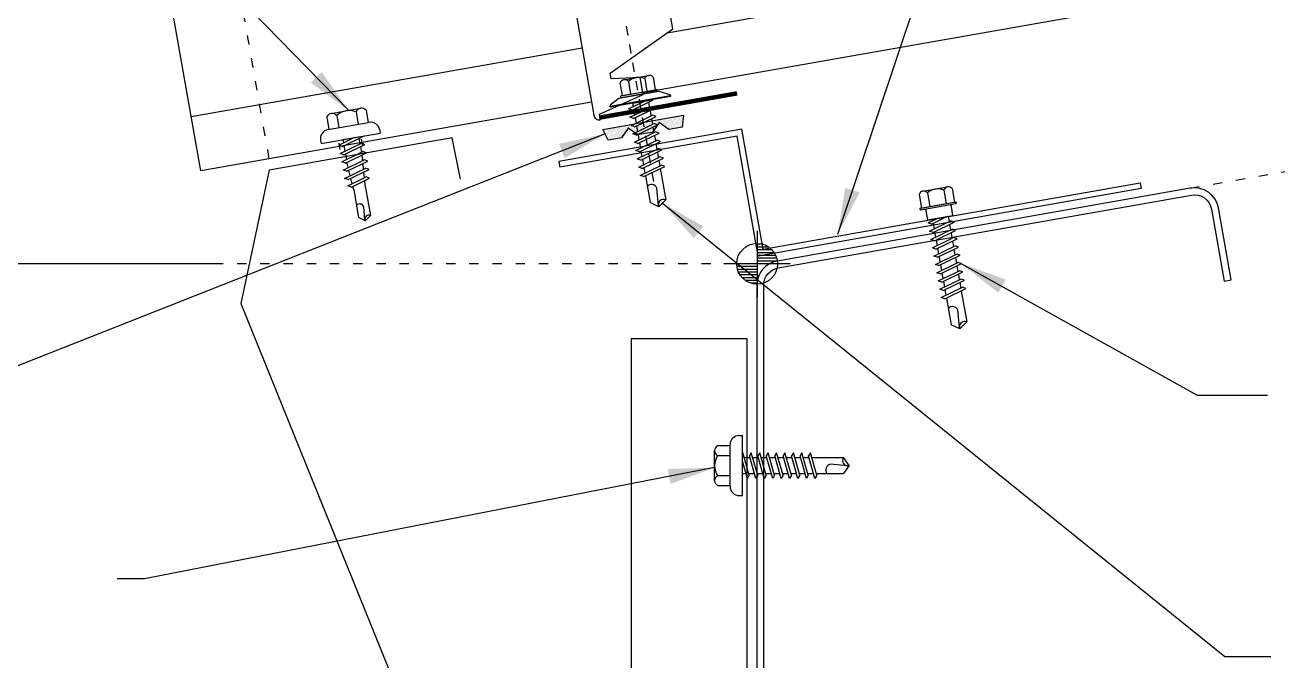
# Model space of a CAD drawing. Header units: inches. Extents: x 9.1 to 41.6, y 2.8 to 48.4.
# Drawn here: x 16.29 to 29.78, y 17.27 to 24.12 of the extents above; entities that cross this region are included whole.
import ezdxf

# ---------------------------------------------------------------- set-up
doc = ezdxf.new("R2010")
doc.units = ezdxf.units.IN
doc.header["$MEASUREMENT"] = 0
doc.linetypes.add('ACAD_ISO07W100', pattern=[3, 0, -3])
doc.linetypes.add('DASH3', pattern=[0.125, 0.0625, -0.0625])
for name, color, linetype in [('ANNOBJ', 7, 'Continuous'), ('CLO', 3, 'Continuous'), ('ELEV-MK', 3, 'Continuous'), ('FASTENER', 9, 'Continuous'), ('PANEL', 11, 'Continuous'), ('STLA', 12, 'Continuous'), ('TAPE', 8, 'Continuous'), ('TEXT', 2, 'Continuous'), ('TRIM', 6, 'Continuous')]:
    doc.layers.add(name, color=color, linetype=linetype)
doc.styles.add('TEXT1', font='ROMANS.shx', dxfattribs={"width": 0.75, "height": 0.375})
doc.dimstyles.new('DETAIL$7', dxfattribs={"dimscale": 4, "dimtxt": 0.09375, "dimasz": 0.125, "dimexe": 0.0625, "dimexo": 0.125, "dimgap": 0.0625, "dimtad": 1, "dimdec": 4, "dimzin": 3, "dimdsep": 46, "dimlunit": 4, "dimtxsty": 'TEXT1', "dimblk": 'ARCHTICK', "dimcen": 0.0625, "dimclrd": 7, "dimclre": 7, "dimclrt": 2, "dimadec": 0, "dimazin": 0, "dimtfac": 0.59375, "dimtdec": 4, "dimtmove": 0, "dimatfit": 3, "dimfxl": 0, "dimfrac": 2, "dimtolj": 1, "dimtzin": 3, "dimarcsym": 0})

# ---------------------------------------------------------------- blocks, each defined once
blk = doc.blocks.new('MB_UDICM')
at = {"layer": 'CLO'}
blk.add_lwpolyline([(0, 1), (0, 0.06, 0.414337), (0.06, 0), (0.06, 0.06), (0.562, 0.187), (0.562, 0.375), (0.25, 0.413), (0.25, 0.476), (1, 0.828), (1, 1.89), (0.06, 1.89), (0.06, 1.95, 0.414214), (0, 1.89)], format="xyb", close=True, dxfattribs=at)
at = {"layer": 'CLO', "const_width": 0.0478}
for points in [[(0.06, 1.926), (1, 1.926)], [(0.06, 0.024), (1.56, 0.024)]]:
    blk.add_lwpolyline(points, dxfattribs=at)
blk = doc.blocks.new('*X4')
at = {"color": 0}
for p, q in [((-0.422, 0.141), (-0.422, 0.141)), ((-0.398, 0.141), (-0.398, 0.141)), ((-0.375, 0.141), (-0.375, 0.141)), ((-0.352, 0.141), (-0.352, 0.141)), ((-0.328, 0.141), (-0.328, 0.141)), ((-0.305, 0.141), (-0.305, 0.141)), ((-0.281, 0.141), (-0.281, 0.141)), ((-0.258, 0.141), (-0.258, 0.141)), ((-0.234, 0.141), (-0.234, 0.141)), ((-0.211, 0.141), (-0.211, 0.141)), ((-0.188, 0.141), (-0.188, 0.141)), ((-0.164, 0.141), (-0.164, 0.141)), ((-0.141, 0.141), (-0.141, 0.141)), ((-0.117, 0.141), (-0.117, 0.141)), ((-0.094, 0.141), (-0.094, 0.141)), ((-0.07, 0.141), (-0.07, 0.141)), ((-0.047, 0.141), (-0.047, 0.141)), ((-0.023, 0.141), (-0.023, 0.141)), ((0, 0.141), (0, 0.141)), ((0.023, 0.141), (0.023, 0.141)), ((0.047, 0.141), (0.047, 0.141)), ((0.07, 0.141), (0.07, 0.141)), ((0.094, 0.141), (0.094, 0.141)), ((0.117, 0.141), (0.117, 0.141)), ((0.141, 0.141), (0.141, 0.141)), ((0.164, 0.141), (0.164, 0.141)), ((0.188, 0.141), (0.188, 0.141)), ((0.211, 0.141), (0.211, 0.141)), ((0.234, 0.141), (0.234, 0.141)), ((0.258, 0.141), (0.258, 0.141)), ((0.281, 0.141), (0.281, 0.141)), ((0.305, 0.141), (0.305, 0.141)), ((0.328, 0.141), (0.328, 0.141)), ((0.352, 0.141), (0.352, 0.141)), ((0.375, 0.141), (0.375, 0.141)), ((0.398, 0.141), (0.398, 0.141)), ((0.422, 0.141), (0.422, 0.141)), ((-0.434, 0.135), (-0.434, 0.135)), ((-0.434, 0.123), (-0.434, 0.123)), ((-0.422, 0.129), (-0.422, 0.129)), ((-0.422, 0.117), (-0.422, 0.117)), ((-0.422, 0.105), (-0.422, 0.105)), ((-0.422, 0.094), (-0.422, 0.094)), ((-0.422, 0.082), (-0.422, 0.082)), ((-0.41, 0.135), (-0.41, 0.135)), ((-0.41, 0.123), (-0.41, 0.123)), ((-0.41, 0.111), (-0.41, 0.111)), ((-0.41, 0.1), (-0.41, 0.1)), ((-0.41, 0.088), (-0.41, 0.088)), ((-0.41, 0.076), (-0.41, 0.076)), ((-0.41, 0.064), (-0.41, 0.064)), ((-0.41, 0.053), (-0.41, 0.053)), ((-0.41, 0.041), (-0.41, 0.041)), ((-0.398, 0.129), (-0.398, 0.129)), ((-0.398, 0.117), (-0.398, 0.117)), ((-0.398, 0.105), (-0.398, 0.105)), ((-0.398, 0.094), (-0.398, 0.094)), ((-0.398, 0.082), (-0.398, 0.082)), ((-0.398, 0.07), (-0.398, 0.07)), ((-0.398, 0.059), (-0.398, 0.059)), ((-0.398, 0.047), (-0.398, 0.047)), ((-0.398, 0.035), (-0.398, 0.035)), ((-0.398, 0.023), (-0.398, 0.023)), ((-0.387, 0.135), (-0.387, 0.135)), ((-0.387, 0.123), (-0.387, 0.123)), ((-0.387, 0.111), (-0.387, 0.111)), ((-0.387, 0.1), (-0.387, 0.1)), ((-0.387, 0.088), (-0.387, 0.088)), ((-0.387, 0.076), (-0.387, 0.076)), ((-0.387, 0.064), (-0.387, 0.064)), ((-0.387, 0.053), (-0.387, 0.053)), ((-0.387, 0.041), (-0.387, 0.041)), ((-0.387, 0.029), (-0.387, 0.029)), ((-0.375, 0.129), (-0.375, 0.129)), ((-0.375, 0.117), (-0.375, 0.117)), ((-0.375, 0.105), (-0.375, 0.105)), ((-0.375, 0.094), (-0.375, 0.094)), ((-0.375, 0.082), (-0.375, 0.082)), ((-0.375, 0.07), (-0.375, 0.07)), ((-0.375, 0.059), (-0.375, 0.059)), ((-0.375, 0.047), (-0.375, 0.047)), ((-0.375, 0.035), (-0.375, 0.035)), ((-0.375, 0.023), (-0.375, 0.023)), ((-0.363, 0.135), (-0.363, 0.135)), ((-0.363, 0.123), (-0.363, 0.123)), ((-0.363, 0.111), (-0.363, 0.111)), ((-0.363, 0.1), (-0.363, 0.1)), ((-0.363, 0.088), (-0.363, 0.088)), ((-0.363, 0.076), (-0.363, 0.076)), ((-0.363, 0.064), (-0.363, 0.064)), ((-0.363, 0.053), (-0.363, 0.053)), ((-0.363, 0.041), (-0.363, 0.041)), ((-0.363, 0.029), (-0.363, 0.029)), ((-0.352, 0.129), (-0.352, 0.129)), ((-0.352, 0.117), (-0.352, 0.117)), ((-0.352, 0.105), (-0.352, 0.105)), ((-0.352, 0.094), (-0.352, 0.094)), ((-0.352, 0.082), (-0.352, 0.082)), ((-0.352, 0.07), (-0.352, 0.07)), ((-0.352, 0.059), (-0.352, 0.059)), ((-0.352, 0.047), (-0.352, 0.047)), ((-0.352, 0.035), (-0.352, 0.035)), ((-0.352, 0.023), (-0.352, 0.023)), ((-0.34, 0.135), (-0.34, 0.135)), ((-0.34, 0.123), (-0.34, 0.123)), ((-0.34, 0.111), (-0.34, 0.111)), ((-0.34, 0.1), (-0.34, 0.1)), ((-0.34, 0.088), (-0.34, 0.088)), ((-0.34, 0.076), (-0.34, 0.076)), ((-0.34, 0.064), (-0.34, 0.064)), ((-0.34, 0.053), (-0.34, 0.053)), ((-0.34, 0.041), (-0.34, 0.041)), ((-0.34, 0.029), (-0.34, 0.029)), ((-0.328, 0.129), (-0.328, 0.129)), ((-0.328, 0.117), (-0.328, 0.117)), ((-0.328, 0.105), (-0.328, 0.105)), ((-0.328, 0.094), (-0.328, 0.094)), ((-0.328, 0.082), (-0.328, 0.082)), ((-0.328, 0.07), (-0.328, 0.07)), ((-0.328, 0.059), (-0.328, 0.059)), ((-0.328, 0.047), (-0.328, 0.047)), ((-0.328, 0.035), (-0.328, 0.035)), ((-0.328, 0.023), (-0.328, 0.023)), ((-0.316, 0.135), (-0.316, 0.135)), ((-0.316, 0.123), (-0.316, 0.123)), ((-0.316, 0.111), (-0.316, 0.111)), ((-0.316, 0.1), (-0.316, 0.1)), ((-0.316, 0.088), (-0.316, 0.088)), ((-0.316, 0.076), (-0.316, 0.076)), ((-0.316, 0.064), (-0.316, 0.064)), ((-0.316, 0.053), (-0.316, 0.053)), ((-0.316, 0.041), (-0.316, 0.041)), ((-0.316, 0.029), (-0.316, 0.029)), ((-0.305, 0.129), (-0.305, 0.129)), ((-0.305, 0.117), (-0.305, 0.117)), ((-0.305, 0.105), (-0.305, 0.105)), ((-0.305, 0.094), (-0.305, 0.094)), ((-0.305, 0.082), (-0.305, 0.082)), ((-0.305, 0.07), (-0.305, 0.07)), ((-0.305, 0.059), (-0.305, 0.059)), ((-0.305, 0.047), (-0.305, 0.047)), ((-0.305, 0.035), (-0.305, 0.035)), ((-0.305, 0.023), (-0.305, 0.023)), ((-0.293, 0.135), (-0.293, 0.135)), ((-0.293, 0.123), (-0.293, 0.123)), ((-0.293, 0.111), (-0.293, 0.111)), ((-0.293, 0.1), (-0.293, 0.1)), ((-0.293, 0.088), (-0.293, 0.088)), ((-0.293, 0.076), (-0.293, 0.076)), ((-0.293, 0.064), (-0.293, 0.064)), ((-0.293, 0.053), (-0.293, 0.053)), ((-0.293, 0.041), (-0.293, 0.041)), ((-0.293, 0.029), (-0.293, 0.029)), ((-0.281, 0.129), (-0.281, 0.129)), ((-0.281, 0.117), (-0.281, 0.117)), ((-0.281, 0.105), (-0.281, 0.105)), ((-0.281, 0.094), (-0.281, 0.094)), ((-0.281, 0.082), (-0.281, 0.082)), ((-0.281, 0.07), (-0.281, 0.07)), ((-0.281, 0.059), (-0.281, 0.059)), ((-0.281, 0.047), (-0.281, 0.047)), ((-0.281, 0.035), (-0.281, 0.035)), ((-0.281, 0.023), (-0.281, 0.023)), ((-0.27, 0.135), (-0.27, 0.135)), ((-0.27, 0.123), (-0.27, 0.123)), ((-0.27, 0.111), (-0.27, 0.111)), ((-0.27, 0.1), (-0.27, 0.1)), ((-0.27, 0.088), (-0.27, 0.088)), ((-0.27, 0.076), (-0.27, 0.076)), ((-0.27, 0.064), (-0.27, 0.064)), ((-0.27, 0.053), (-0.27, 0.053)), ((-0.27, 0.041), (-0.27, 0.041)), ((-0.27, 0.029), (-0.27, 0.029)), ((-0.258, 0.129), (-0.258, 0.129)), ((-0.258, 0.117), (-0.258, 0.117)), ((-0.258, 0.105), (-0.258, 0.105)), ((-0.258, 0.094), (-0.258, 0.094)), ((-0.258, 0.082), (-0.258, 0.082)), ((-0.258, 0.07), (-0.258, 0.07)), ((-0.258, 0.059), (-0.258, 0.059)), ((-0.258, 0.047), (-0.258, 0.047)), ((-0.258, 0.035), (-0.258, 0.035)), ((-0.258, 0.023), (-0.258, 0.023)), ((-0.246, 0.135), (-0.246, 0.135)), ((-0.246, 0.123), (-0.246, 0.123)), ((-0.246, 0.111), (-0.246, 0.111)), ((-0.246, 0.1), (-0.246, 0.1)), ((-0.246, 0.088), (-0.246, 0.088)), ((-0.246, 0.076), (-0.246, 0.076)), ((-0.246, 0.064), (-0.246, 0.064)), ((-0.246, 0.053), (-0.246, 0.053)), ((-0.246, 0.041), (-0.246, 0.041)), ((-0.234, 0.129), (-0.234, 0.129)), ((-0.234, 0.117), (-0.234, 0.117)), ((-0.234, 0.105), (-0.234, 0.105)), ((-0.234, 0.094), (-0.234, 0.094)), ((-0.234, 0.082), (-0.234, 0.082)), ((-0.234, 0.07), (-0.234, 0.07)), ((-0.234, 0.059), (-0.234, 0.059)), ((-0.234, 0.047), (-0.234, 0.047)), ((-0.223, 0.135), (-0.223, 0.135)), ((-0.223, 0.123), (-0.223, 0.123)), ((-0.223, 0.111), (-0.223, 0.111)), ((-0.223, 0.1), (-0.223, 0.1)), ((-0.223, 0.088), (-0.223, 0.088)), ((-0.223, 0.076), (-0.223, 0.076)), ((-0.223, 0.064), (-0.223, 0.064)), ((-0.211, 0.129), (-0.211, 0.129)), ((-0.211, 0.117), (-0.211, 0.117)), ((-0.211, 0.105), (-0.211, 0.105)), ((-0.211, 0.094), (-0.211, 0.094)), ((-0.211, 0.082), (-0.211, 0.082)), ((-0.211, 0.07), (-0.211, 0.07)), ((-0.199, 0.135), (-0.199, 0.135)), ((-0.199, 0.123), (-0.199, 0.123)), ((-0.199, 0.111), (-0.199, 0.111)), ((-0.199, 0.1), (-0.199, 0.1)), ((-0.199, 0.088), (-0.199, 0.088)), ((-0.188, 0.129), (-0.188, 0.129)), ((-0.188, 0.117), (-0.188, 0.117)), ((-0.188, 0.105), (-0.188, 0.105)), ((-0.188, 0.094), (-0.188, 0.094)), ((-0.176, 0.135), (-0.176, 0.135)), ((-0.176, 0.123), (-0.176, 0.123)), ((-0.176, 0.111), (-0.176, 0.111)), ((-0.164, 0.129), (-0.164, 0.129)), ((-0.164, 0.117), (-0.164, 0.117)), ((-0.164, 0.105), (-0.164, 0.105)), ((-0.152, 0.135), (-0.152, 0.135)), ((-0.152, 0.123), (-0.152, 0.123)), ((-0.152, 0.111), (-0.152, 0.111)), ((-0.152, 0.1), (-0.152, 0.1)), ((-0.141, 0.129), (-0.141, 0.129)), ((-0.141, 0.117), (-0.141, 0.117)), ((-0.141, 0.105), (-0.141, 0.105)), ((-0.141, 0.094), (-0.141, 0.094)), ((-0.141, 0.082), (-0.141, 0.082)), ((-0.129, 0.135), (-0.129, 0.135)), ((-0.129, 0.123), (-0.129, 0.123)), ((-0.129, 0.111), (-0.129, 0.111)), ((-0.129, 0.1), (-0.129, 0.1)), ((-0.129, 0.088), (-0.129, 0.088)), ((-0.129, 0.076), (-0.129, 0.076)), ((-0.117, 0.129), (-0.117, 0.129)), ((-0.117, 0.117), (-0.117, 0.117)), ((-0.117, 0.105), (-0.117, 0.105)), ((-0.117, 0.094), (-0.117, 0.094)), ((-0.117, 0.082), (-0.117, 0.082)), ((-0.117, 0.07), (-0.117, 0.07)), ((-0.117, 0.059), (-0.117, 0.059)), ((-0.105, 0.135), (-0.105, 0.135)), ((-0.105, 0.123), (-0.105, 0.123)), ((-0.105, 0.111), (-0.105, 0.111)), ((-0.105, 0.1), (-0.105, 0.1)), ((-0.105, 0.088), (-0.105, 0.088)), ((-0.105, 0.076), (-0.105, 0.076)), ((-0.105, 0.064), (-0.105, 0.064)), ((-0.105, 0.053), (-0.105, 0.053)), ((-0.094, 0.129), (-0.094, 0.129)), ((-0.094, 0.117), (-0.094, 0.117)), ((-0.094, 0.105), (-0.094, 0.105)), ((-0.094, 0.094), (-0.094, 0.094)), ((-0.094, 0.082), (-0.094, 0.082)), ((-0.094, 0.07), (-0.094, 0.07)), ((-0.094, 0.059), (-0.094, 0.059)), ((-0.094, 0.047), (-0.094, 0.047)), ((-0.094, 0.035), (-0.094, 0.035)), ((-0.082, 0.135), (-0.082, 0.135)), ((-0.082, 0.123), (-0.082, 0.123)), ((-0.082, 0.111), (-0.082, 0.111)), ((-0.082, 0.1), (-0.082, 0.1)), ((-0.082, 0.088), (-0.082, 0.088)), ((-0.082, 0.076), (-0.082, 0.076)), ((-0.082, 0.064), (-0.082, 0.064)), ((-0.082, 0.053), (-0.082, 0.053)), ((-0.082, 0.041), (-0.082, 0.041)), ((-0.082, 0.029), (-0.082, 0.029)), ((-0.07, 0.129), (-0.07, 0.129)), ((-0.07, 0.117), (-0.07, 0.117)), ((-0.07, 0.105), (-0.07, 0.105)), ((-0.07, 0.094), (-0.07, 0.094)), ((-0.07, 0.082), (-0.07, 0.082)), ((-0.07, 0.07), (-0.07, 0.07)), ((-0.07, 0.059), (-0.07, 0.059)), ((-0.07, 0.047), (-0.07, 0.047)), ((-0.07, 0.035), (-0.07, 0.035)), ((-0.07, 0.023), (-0.07, 0.023)), ((-0.059, 0.135), (-0.059, 0.135)), ((-0.059, 0.123), (-0.059, 0.123)), ((-0.059, 0.111), (-0.059, 0.111)), ((-0.059, 0.1), (-0.059, 0.1)), ((-0.059, 0.088), (-0.059, 0.088)), ((-0.059, 0.076), (-0.059, 0.076)), ((-0.059, 0.064), (-0.059, 0.064)), ((-0.059, 0.053), (-0.059, 0.053)), ((-0.059, 0.041), (-0.059, 0.041)), ((-0.059, 0.029), (-0.059, 0.029)), ((-0.047, 0.129), (-0.047, 0.129)), ((-0.047, 0.117), (-0.047, 0.117)), ((-0.047, 0.105), (-0.047, 0.105)), ((-0.047, 0.094), (-0.047, 0.094)), ((-0.047, 0.082), (-0.047, 0.082)), ((-0.047, 0.07), (-0.047, 0.07)), ((-0.047, 0.059), (-0.047, 0.059)), ((-0.047, 0.047), (-0.047, 0.047)), ((-0.047, 0.035), (-0.047, 0.035)), ((-0.047, 0.023), (-0.047, 0.023)), ((-0.035, 0.135), (-0.035, 0.135)), ((-0.035, 0.123), (-0.035, 0.123)), ((-0.035, 0.111), (-0.035, 0.111)), ((-0.035, 0.1), (-0.035, 0.1)), ((-0.035, 0.088), (-0.035, 0.088)), ((-0.035, 0.076), (-0.035, 0.076)), ((-0.035, 0.064), (-0.035, 0.064)), ((-0.035, 0.053), (-0.035, 0.053)), ((-0.035, 0.041), (-0.035, 0.041)), ((-0.035, 0.029), (-0.035, 0.029)), ((-0.023, 0.129), (-0.023, 0.129)), ((-0.023, 0.117), (-0.023, 0.117)), ((-0.023, 0.105), (-0.023, 0.105)), ((-0.023, 0.094), (-0.023, 0.094)), ((-0.023, 0.082), (-0.023, 0.082)), ((-0.023, 0.07), (-0.023, 0.07)), ((-0.023, 0.059), (-0.023, 0.059)), ((-0.023, 0.047), (-0.023, 0.047)), ((-0.023, 0.035), (-0.023, 0.035)), ((-0.023, 0.023), (-0.023, 0.023)), ((-0.012, 0.135), (-0.012, 0.135)), ((-0.012, 0.123), (-0.012, 0.123)), ((-0.012, 0.111), (-0.012, 0.111)), ((-0.012, 0.1), (-0.012, 0.1)), ((-0.012, 0.088), (-0.012, 0.088)), ((-0.012, 0.076), (-0.012, 0.076)), ((-0.012, 0.064), (-0.012, 0.064)), ((-0.012, 0.053), (-0.012, 0.053)), ((-0.012, 0.041), (-0.012, 0.041)), ((-0.012, 0.029), (-0.012, 0.029)), ((0, 0.129), (0, 0.129)), ((0, 0.117), (0, 0.117)), ((0, 0.105), (0, 0.105)), ((0, 0.094), (0, 0.094)), ((0, 0.082), (0, 0.082)), ((0, 0.07), (0, 0.07)), ((0, 0.059), (0, 0.059)), ((0, 0.047), (0, 0.047)), ((0, 0.035), (0, 0.035)), ((0, 0.023), (0, 0.023)), ((0.012, 0.135), (0.012, 0.135)), ((0.012, 0.123), (0.012, 0.123)), ((0.012, 0.111), (0.012, 0.111)), ((0.012, 0.1), (0.012, 0.1)), ((0.012, 0.088), (0.012, 0.088)), ((0.012, 0.076), (0.012, 0.076)), ((0.012, 0.064), (0.012, 0.064)), ((0.012, 0.053), (0.012, 0.053)), ((0.012, 0.041), (0.012, 0.041)), ((0.012, 0.029), (0.012, 0.029)), ((0.023, 0.129), (0.023, 0.129)), ((0.023, 0.117), (0.023, 0.117)), ((0.023, 0.105), (0.023, 0.105)), ((0.023, 0.094), (0.023, 0.094)), ((0.023, 0.082), (0.023, 0.082)), ((0.023, 0.07), (0.023, 0.07)), ((0.023, 0.059), (0.023, 0.059)), ((0.023, 0.047), (0.023, 0.047)), ((0.023, 0.035), (0.023, 0.035)), ((0.023, 0.023), (0.023, 0.023)), ((0.035, 0.135), (0.035, 0.135)), ((0.035, 0.123), (0.035, 0.123)), ((0.035, 0.111), (0.035, 0.111)), ((0.035, 0.1), (0.035, 0.1)), ((0.035, 0.088), (0.035, 0.088)), ((0.035, 0.076), (0.035, 0.076)), ((0.035, 0.064), (0.035, 0.064)), ((0.035, 0.053), (0.035, 0.053)), ((0.035, 0.041), (0.035, 0.041)), ((0.035, 0.029), (0.035, 0.029)), ((0.047, 0.129), (0.047, 0.129)), ((0.047, 0.117), (0.047, 0.117)), ((0.047, 0.105), (0.047, 0.105)), ((0.047, 0.094), (0.047, 0.094)), ((0.047, 0.082), (0.047, 0.082)), ((0.047, 0.07), (0.047, 0.07)), ((0.047, 0.059), (0.047, 0.059)), ((0.047, 0.047), (0.047, 0.047)), ((0.047, 0.035), (0.047, 0.035)), ((0.047, 0.023), (0.047, 0.023)), ((0.059, 0.135), (0.059, 0.135)), ((0.059, 0.123), (0.059, 0.123)), ((0.059, 0.111), (0.059, 0.111)), ((0.059, 0.1), (0.059, 0.1)), ((0.059, 0.088), (0.059, 0.088)), ((0.059, 0.076), (0.059, 0.076)), ((0.059, 0.064), (0.059, 0.064)), ((0.059, 0.053), (0.059, 0.053)), ((0.059, 0.041), (0.059, 0.041)), ((0.059, 0.029), (0.059, 0.029)), ((0.07, 0.129), (0.07, 0.129)), ((0.07, 0.117), (0.07, 0.117)), ((0.07, 0.105), (0.07, 0.105)), ((0.07, 0.094), (0.07, 0.094)), ((0.07, 0.082), (0.07, 0.082)), ((0.07, 0.07), (0.07, 0.07)), ((0.07, 0.059), (0.07, 0.059)), ((0.07, 0.047), (0.07, 0.047)), ((0.07, 0.035), (0.07, 0.035)), ((0.07, 0.023), (0.07, 0.023)), ((0.082, 0.135), (0.082, 0.135)), ((0.082, 0.123), (0.082, 0.123)), ((0.082, 0.111), (0.082, 0.111)), ((0.082, 0.1), (0.082, 0.1)), ((0.082, 0.088), (0.082, 0.088)), ((0.082, 0.076), (0.082, 0.076)), ((0.082, 0.064), (0.082, 0.064)), ((0.082, 0.053), (0.082, 0.053)), ((0.082, 0.041), (0.082, 0.041)), ((0.082, 0.029), (0.082, 0.029)), ((0.094, 0.129), (0.094, 0.129)), ((0.094, 0.117), (0.094, 0.117)), ((0.094, 0.105), (0.094, 0.105)), ((0.094, 0.094), (0.094, 0.094)), ((0.094, 0.082), (0.094, 0.082)), ((0.094, 0.07), (0.094, 0.07)), ((0.094, 0.059), (0.094, 0.059)), ((0.094, 0.047), (0.094, 0.047)), ((0.094, 0.035), (0.094, 0.035)), ((0.105, 0.135), (0.105, 0.135)), ((0.105, 0.123), (0.105, 0.123)), ((0.105, 0.111), (0.105, 0.111)), ((0.105, 0.1), (0.105, 0.1)), ((0.105, 0.088), (0.105, 0.088)), ((0.105, 0.076), (0.105, 0.076)), ((0.105, 0.064), (0.105, 0.064)), ((0.105, 0.053), (0.105, 0.053)), ((0.117, 0.129), (0.117, 0.129)), ((0.117, 0.117), (0.117, 0.117)), ((0.117, 0.105), (0.117, 0.105)), ((0.117, 0.094), (0.117, 0.094)), ((0.117, 0.082), (0.117, 0.082)), ((0.117, 0.07), (0.117, 0.07)), ((0.117, 0.059), (0.117, 0.059)), ((0.129, 0.135), (0.129, 0.135)), ((0.129, 0.123), (0.129, 0.123)), ((0.129, 0.111), (0.129, 0.111)), ((0.129, 0.1), (0.129, 0.1)), ((0.129, 0.088), (0.129, 0.088)), ((0.129, 0.076), (0.129, 0.076)), ((0.141, 0.129), (0.141, 0.129)), ((0.141, 0.117), (0.141, 0.117)), ((0.141, 0.105), (0.141, 0.105)), ((0.141, 0.094), (0.141, 0.094)), ((0.141, 0.082), (0.141, 0.082)), ((0.152, 0.135), (0.152, 0.135)), ((0.152, 0.123), (0.152, 0.123)), ((0.152, 0.111), (0.152, 0.111)), ((0.152, 0.1), (0.152, 0.1)), ((0.164, 0.129), (0.164, 0.129)), ((0.164, 0.117), (0.164, 0.117)), ((0.164, 0.105), (0.164, 0.105)), ((0.176, 0.135), (0.176, 0.135)), ((0.176, 0.123), (0.176, 0.123)), ((0.176, 0.111), (0.176, 0.111)), ((0.188, 0.129), (0.188, 0.129)), ((0.188, 0.117), (0.188, 0.117)), ((0.188, 0.105), (0.188, 0.105)), ((0.188, 0.094), (0.188, 0.094)), ((0.199, 0.135), (0.199, 0.135)), ((0.199, 0.123), (0.199, 0.123)), ((0.199, 0.111), (0.199, 0.111)), ((0.199, 0.1), (0.199, 0.1)), ((0.199, 0.088), (0.199, 0.088)), ((0.211, 0.129), (0.211, 0.129)), ((0.211, 0.117), (0.211, 0.117)), ((0.211, 0.105), (0.211, 0.105)), ((0.211, 0.094), (0.211, 0.094)), ((0.211, 0.082), (0.211, 0.082)), ((0.211, 0.07), (0.211, 0.07)), ((0.223, 0.135), (0.223, 0.135)), ((0.223, 0.123), (0.223, 0.123)), ((0.223, 0.111), (0.223, 0.111)), ((0.223, 0.1), (0.223, 0.1)), ((0.223, 0.088), (0.223, 0.088)), ((0.223, 0.076), (0.223, 0.076)), ((0.223, 0.064), (0.223, 0.064)), ((0.234, 0.129), (0.234, 0.129)), ((0.234, 0.117), (0.234, 0.117)), ((0.234, 0.105), (0.234, 0.105)), ((0.234, 0.094), (0.234, 0.094)), ((0.234, 0.082), (0.234, 0.082)), ((0.234, 0.07), (0.234, 0.07)), ((0.234, 0.059), (0.234, 0.059)), ((0.234, 0.047), (0.234, 0.047)), ((0.246, 0.135), (0.246, 0.135)), ((0.246, 0.123), (0.246, 0.123)), ((0.246, 0.111), (0.246, 0.111)), ((0.246, 0.1), (0.246, 0.1)), ((0.246, 0.088), (0.246, 0.088)), ((0.246, 0.076), (0.246, 0.076)), ((0.246, 0.064), (0.246, 0.064)), ((0.246, 0.053), (0.246, 0.053)), ((0.246, 0.041), (0.246, 0.041)), ((0.258, 0.129), (0.258, 0.129)), ((0.258, 0.117), (0.258, 0.117)), ((0.258, 0.105), (0.258, 0.105)), ((0.258, 0.094), (0.258, 0.094)), ((0.258, 0.082), (0.258, 0.082)), ((0.258, 0.07), (0.258, 0.07)), ((0.258, 0.059), (0.258, 0.059)), ((0.258, 0.047), (0.258, 0.047)), ((0.258, 0.035), (0.258, 0.035)), ((0.258, 0.023), (0.258, 0.023)), ((0.27, 0.135), (0.27, 0.135)), ((0.27, 0.123), (0.27, 0.123)), ((0.27, 0.111), (0.27, 0.111)), ((0.27, 0.1), (0.27, 0.1)), ((0.27, 0.088), (0.27, 0.088)), ((0.27, 0.076), (0.27, 0.076)), ((0.27, 0.064), (0.27, 0.064)), ((0.27, 0.053), (0.27, 0.053)), ((0.27, 0.041), (0.27, 0.041)), ((0.27, 0.029), (0.27, 0.029)), ((0.281, 0.129), (0.281, 0.129)), ((0.281, 0.117), (0.281, 0.117)), ((0.281, 0.105), (0.281, 0.105)), ((0.281, 0.094), (0.281, 0.094)), ((0.281, 0.082), (0.281, 0.082)), ((0.281, 0.07), (0.281, 0.07)), ((0.281, 0.059), (0.281, 0.059)), ((0.281, 0.047), (0.281, 0.047)), ((0.281, 0.035), (0.281, 0.035)), ((0.281, 0.023), (0.281, 0.023)), ((0.293, 0.135), (0.293, 0.135)), ((0.293, 0.123), (0.293, 0.123)), ((0.293, 0.111), (0.293, 0.111)), ((0.293, 0.1), (0.293, 0.1)), ((0.293, 0.088), (0.293, 0.088)), ((0.293, 0.076), (0.293, 0.076)), ((0.293, 0.064), (0.293, 0.064)), ((0.293, 0.053), (0.293, 0.053)), ((0.293, 0.041), (0.293, 0.041)), ((0.293, 0.029), (0.293, 0.029)), ((0.305, 0.129), (0.305, 0.129)), ((0.305, 0.117), (0.305, 0.117)), ((0.305, 0.105), (0.305, 0.105)), ((0.305, 0.094), (0.305, 0.094)), ((0.305, 0.082), (0.305, 0.082)), ((0.305, 0.07), (0.305, 0.07)), ((0.305, 0.059), (0.305, 0.059)), ((0.305, 0.047), (0.305, 0.047)), ((0.305, 0.035), (0.305, 0.035)), ((0.305, 0.023), (0.305, 0.023)), ((0.316, 0.135), (0.316, 0.135)), ((0.316, 0.123), (0.316, 0.123)), ((0.316, 0.111), (0.316, 0.111)), ((0.316, 0.1), (0.316, 0.1)), ((0.316, 0.088), (0.316, 0.088)), ((0.316, 0.076), (0.316, 0.076)), ((0.316, 0.064), (0.316, 0.064)), ((0.316, 0.053), (0.316, 0.053)), ((0.316, 0.041), (0.316, 0.041)), ((0.316, 0.029), (0.316, 0.029)), ((0.328, 0.129), (0.328, 0.129)), ((0.328, 0.117), (0.328, 0.117)), ((0.328, 0.105), (0.328, 0.105)), ((0.328, 0.094), (0.328, 0.094)), ((0.328, 0.082), (0.328, 0.082)), ((0.328, 0.07), (0.328, 0.07)), ((0.328, 0.059), (0.328, 0.059)), ((0.328, 0.047), (0.328, 0.047)), ((0.328, 0.035), (0.328, 0.035)), ((0.328, 0.023), (0.328, 0.023)), ((0.34, 0.135), (0.34, 0.135)), ((0.34, 0.123), (0.34, 0.123)), ((0.34, 0.111), (0.34, 0.111)), ((0.34, 0.1), (0.34, 0.1)), ((0.34, 0.088), (0.34, 0.088)), ((0.34, 0.076), (0.34, 0.076)), ((0.34, 0.064), (0.34, 0.064)), ((0.34, 0.053), (0.34, 0.053)), ((0.34, 0.041), (0.34, 0.041)), ((0.34, 0.029), (0.34, 0.029)), ((0.352, 0.129), (0.352, 0.129)), ((0.352, 0.117), (0.352, 0.117)), ((0.352, 0.105), (0.352, 0.105)), ((0.352, 0.094), (0.352, 0.094)), ((0.352, 0.082), (0.352, 0.082)), ((0.352, 0.07), (0.352, 0.07)), ((0.352, 0.059), (0.352, 0.059)), ((0.352, 0.047), (0.352, 0.047)), ((0.352, 0.035), (0.352, 0.035)), ((0.352, 0.023), (0.352, 0.023)), ((0.363, 0.135), (0.363, 0.135)), ((0.363, 0.123), (0.363, 0.123)), ((0.363, 0.111), (0.363, 0.111)), ((0.363, 0.1), (0.363, 0.1)), ((0.363, 0.088), (0.363, 0.088)), ((0.363, 0.076), (0.363, 0.076)), ((0.363, 0.064), (0.363, 0.064)), ((0.363, 0.053), (0.363, 0.053)), ((0.363, 0.041), (0.363, 0.041)), ((0.363, 0.029), (0.363, 0.029)), ((0.375, 0.129), (0.375, 0.129)), ((0.375, 0.117), (0.375, 0.117)), ((0.375, 0.105), (0.375, 0.105)), ((0.375, 0.094), (0.375, 0.094)), ((0.375, 0.082), (0.375, 0.082)), ((0.375, 0.07), (0.375, 0.07)), ((0.375, 0.059), (0.375, 0.059)), ((0.375, 0.047), (0.375, 0.047)), ((0.375, 0.035), (0.375, 0.035)), ((0.375, 0.023), (0.375, 0.023)), ((0.387, 0.135), (0.387, 0.135)), ((0.387, 0.123), (0.387, 0.123)), ((0.387, 0.111), (0.387, 0.111)), ((0.387, 0.1), (0.387, 0.1)), ((0.387, 0.088), (0.387, 0.088)), ((0.387, 0.076), (0.387, 0.076)), ((0.387, 0.064), (0.387, 0.064)), ((0.387, 0.053), (0.387, 0.053)), ((0.387, 0.041), (0.387, 0.041)), ((0.387, 0.029), (0.387, 0.029)), ((0.398, 0.129), (0.398, 0.129)), ((0.398, 0.117), (0.398, 0.117)), ((0.398, 0.105), (0.398, 0.105)), ((0.398, 0.094), (0.398, 0.094)), ((0.398, 0.082), (0.398, 0.082)), ((0.398, 0.07), (0.398, 0.07)), ((0.398, 0.059), (0.398, 0.059)), ((0.398, 0.047), (0.398, 0.047)), ((0.398, 0.035), (0.398, 0.035)), ((0.398, 0.023), (0.398, 0.023)), ((0.41, 0.135), (0.41, 0.135)), ((0.41, 0.123), (0.41, 0.123)), ((0.41, 0.111), (0.41, 0.111)), ((0.41, 0.1), (0.41, 0.1)), ((0.41, 0.088), (0.41, 0.088)), ((0.41, 0.076), (0.41, 0.076)), ((0.41, 0.064), (0.41, 0.064)), ((0.41, 0.053), (0.41, 0.053)), ((0.41, 0.041), (0.41, 0.041)), ((0.422, 0.129), (0.422, 0.129)), ((0.422, 0.117), (0.422, 0.117)), ((0.422, 0.105), (0.422, 0.105)), ((0.422, 0.094), (0.422, 0.094)), ((0.422, 0.082), (0.422, 0.082)), ((0.434, 0.135), (0.434, 0.135)), ((0.434, 0.123), (0.434, 0.123))]:
    blk.add_line(p, q, dxfattribs=at)
blk = doc.blocks.new('MB_DBTAP')
at = {"layer": 'TAPE', "color": 9}
blk.add_lwpolyline([(-0.403, 0.018), (-0.442, 0.141), (0.442, 0.141), (0.403, 0.018), (0.26, 0.018), (0.17, 0.109), (0.079, 0.018), (0, 0.018), (-0.079, 0.018), (-0.17, 0.109), (-0.26, 0.018)], close=True, dxfattribs=at)
at = {"layer": 'TAPE', "color": 251}
blk.add_blockref('*X4', (0, 0), dxfattribs=at)
blk = doc.blocks.new('MB_DW1')
at = {"layer": 'FASTENER'}
for p, q in [((-0.181, 0.276), (-0.181, 0.137)), ((-0.135, 0.302), (0.135, 0.302)), ((-0.089, 0.276), (-0.089, 0.137)), ((0.089, 0.276), (0.089, 0.137)), ((0.181, 0.276), (0.181, 0.137)), ((-0.193, 0.137), (0.193, 0.137)), ((-0.181, 0.137), (0.181, 0.137)), ((-0.217, 0.114), (-0.326, 0.059)), ((-0.326, 0.059), (-0.326, 0.049)), ((-0.326, 0.049), (0.326, 0.049)), ((-0.217, 0.114), (0.217, 0.114)), ((-0.193, 0.119), (0.193, 0.119)), ((-0.139, -0.016), (0.046, 0.037)), ((-0.104, -0.036), (0.139, 0.033)), ((-0.086, 0.037), (-0.086, -0.001)), ((-0.086, 0.037), (0.086, 0.037)), ((0.086, 0.037), (0.133, 0.037)), ((0.086, 0.018), (0.086, -0.042)), ((0.139, 0.033), (0.133, 0.037)), ((0.217, 0.114), (0.326, 0.059)), ((0.326, 0.059), (0.326, 0.049)), ((-0.104, -0.036), (-0.139, -0.016)), ((-0.139, -0.107), (0.104, -0.038)), ((-0.104, -0.127), (-0.139, -0.107)), ((-0.139, -0.198), (0.104, -0.128)), ((-0.104, -0.127), (0.139, -0.058)), ((-0.086, -0.031), (-0.086, -0.092)), ((-0.086, -0.122), (-0.086, -0.183)), ((0.086, -0.073), (0.086, -0.133)), ((0.139, -0.058), (0.104, -0.038)), ((0.139, -0.149), (0.104, -0.128)), ((-0.104, -0.218), (-0.139, -0.198)), ((-0.139, -0.289), (0.104, -0.219)), ((-0.104, -0.218), (0.139, -0.149)), ((-0.104, -0.309), (0.139, -0.239)), ((-0.086, -0.213), (-0.086, -0.274)), ((0.086, -0.164), (0.086, -0.224)), ((0.086, -0.255), (0.086, -0.315)), ((0.139, -0.239), (0.104, -0.219)), ((-0.104, -0.309), (-0.139, -0.289)), ((-0.139, -0.38), (0.104, -0.31)), ((-0.104, -0.4), (-0.139, -0.38)), ((-0.139, -0.47), (0.104, -0.401)), ((-0.104, -0.4), (0.139, -0.33)), ((-0.086, -0.304), (-0.086, -0.364)), ((-0.086, -0.395), (-0.086, -0.455)), ((0.086, -0.345), (0.086, -0.406)), ((0.139, -0.33), (0.104, -0.31)), ((0.139, -0.421), (0.104, -0.401)), ((-0.104, -0.491), (-0.139, -0.47)), ((-0.139, -0.561), (0.104, -0.492)), ((-0.104, -0.491), (0.139, -0.421)), ((-0.104, -0.581), (0.139, -0.512)), ((-0.086, -0.486), (-0.086, -0.546)), ((0.086, -0.436), (0.086, -0.497)), ((0.086, -0.527), (0.086, -0.588)), ((0.139, -0.512), (0.104, -0.492)), ((-0.104, -0.581), (-0.139, -0.561)), ((-0.139, -0.652), (0.104, -0.583)), ((-0.104, -0.672), (-0.139, -0.652)), ((-0.139, -0.743), (0.104, -0.674)), ((-0.104, -0.672), (0.139, -0.603)), ((-0.086, -0.577), (-0.086, -0.637)), ((-0.086, -0.667), (-0.086, -0.728)), ((0.086, -0.618), (0.086, -0.679)), ((0.139, -0.603), (0.104, -0.583)), ((0.139, -0.694), (0.104, -0.674)), ((-0.104, -0.763), (-0.139, -0.743)), ((-0.104, -0.763), (0.139, -0.694)), ((-0.086, -0.758), (-0.086, -1.05)), ((0.086, -0.709), (0.086, -1.05)), ((-0.002, -1.095), (0.014, -0.909)), ((0, -1.111), (-0.086, -1.05)), ((0, -1.111), (0.086, -1.05))]:
    blk.add_line(p, q, dxfattribs=at)
blk.add_lwpolyline([(-0.331, 0.037), (-0.331, 0.049), (0.331, 0.049), (0.331, 0.037)], close=True, dxfattribs=at)
for centre, radius, start, end in [((-0.135, 0.25), 0.0527, 29.8754, 150.1246), ((0, 0.138), 0.164, 56.9974, 123.0026), ((0.135, 0.25), 0.0527, 29.8754, 150.1246), ((-0.193, 0.128), 0.00894, 90, 270), ((0.193, 0.128), 0.00894, 270, 90), ((-0.046, -0.921), 0.0615, 11.1445, 130.906), ((0.054, -1.097), 0.0563, 55.4585, 194.8454)]:
    blk.add_arc(centre, radius, start, end, dxfattribs=at)
blk = doc.blocks.new('MB_DW4')
at = {"layer": 'FASTENER'}
for p, q in [((-0.217, 0.305), (-0.217, 0.171)), ((-0.163, 0.337), (0.159, 0.337)), ((-0.108, 0.305), (-0.108, 0.171)), ((0.105, 0.305), (0.105, 0.171)), ((0.214, 0.305), (0.214, 0.171)), ((-0.226, 0.171), (0.214, 0.171)), ((-0.326, 0.071), (-0.326, 0.037)), ((-0.326, 0.037), (0.322, 0.037)), ((-0.141, -0.014), (0.037, 0.037)), ((-0.105, -0.034), (0.137, 0.035)), ((-0.088, 0.037), (-0.088, 0.001)), ((-0.088, 0.037), (0.085, 0.037)), ((0.085, 0.037), (0.134, 0.037)), ((0.085, 0.02), (0.085, -0.041)), ((0.137, 0.035), (0.134, 0.037)), ((0.322, 0.071), (0.322, 0.037)), ((-0.105, -0.034), (-0.141, -0.014)), ((-0.141, -0.105), (0.102, -0.036)), ((-0.105, -0.125), (-0.141, -0.105)), ((-0.141, -0.196), (0.102, -0.127)), ((-0.105, -0.125), (0.137, -0.056)), ((-0.088, -0.029), (-0.088, -0.09)), ((-0.088, -0.12), (-0.088, -0.181)), ((0.085, -0.071), (0.085, -0.131)), ((0.137, -0.056), (0.102, -0.036)), ((0.137, -0.147), (0.102, -0.127)), ((-0.105, -0.216), (-0.141, -0.196)), ((-0.141, -0.287), (0.102, -0.217)), ((-0.105, -0.216), (0.137, -0.147)), ((-0.105, -0.307), (0.137, -0.238)), ((-0.084, -0.27), (-0.088, -0.211)), ((0.077, -0.315), (0.082, -0.253)), ((0.084, -0.223), (0.085, -0.211)), ((0.085, -0.162), (0.085, -0.211)), ((0.137, -0.238), (0.102, -0.217)), ((-0.105, -0.307), (-0.141, -0.287)), ((-0.141, -0.378), (0.102, -0.308)), ((-0.105, -0.398), (-0.141, -0.378)), ((-0.122, -0.463), (0.089, -0.403)), ((-0.105, -0.398), (0.137, -0.328)), ((-0.078, -0.36), (-0.082, -0.3)), ((-0.071, -0.449), (-0.075, -0.389)), ((0.071, -0.408), (0.075, -0.346)), ((0.124, -0.423), (0.089, -0.403)), ((0.137, -0.328), (0.102, -0.308)), ((-0.086, -0.483), (-0.122, -0.463)), ((-0.086, -0.483), (0.124, -0.423)), ((-0.066, -0.516), (-0.069, -0.478)), ((-0.066, -0.516), (-0.066, -0.82)), ((0.063, -0.515), (0.068, -0.439)), ((0.063, -0.516), (0.063, -0.82)), ((-0.003, -0.854), (0.009, -0.714)), ((-0.002, -0.866), (-0.066, -0.82)), ((-0.002, -0.866), (0.063, -0.82))]:
    blk.add_line(p, q, dxfattribs=at)
for centre, radius, start, end in [((-0.163, 0.274), 0.0628, 29.8754, 150.1246), ((-0.002, 0.141), 0.196, 56.9974, 123.0026), ((0.159, 0.274), 0.0628, 29.8754, 150.1246), ((-0.226, 0.071), 0.1, 90, 180), ((0.222, 0.071), 0.1, 0, 90), ((0.073, -0.516), 0.01, 175.9484, 180), ((-0.036, -0.723), 0.0461, 11.1445, 130.906), ((0.039, -0.855), 0.0422, 55.4585, 194.8454)]:
    blk.add_arc(centre, radius, start, end, dxfattribs=at)
blk = doc.blocks.new('_ArchTick')
at = {"color": 0, "linetype": 'ByBlock', "const_width": 0.15}
blk.add_lwpolyline([(-0.5, -0.5), (0.5, 0.5)], dxfattribs=at)
blk = doc.blocks.new('SD22')
at = {"layer": 'FASTENER'}
for p, q in [((-0.181, 0.204), (-0.181, 0.055)), ((-0.135, 0.23), (0.135, 0.23)), ((-0.089, 0.204), (-0.089, 0.055)), ((0.089, 0.204), (0.089, 0.055)), ((0.181, 0.204), (0.181, 0.055)), ((-0.193, 0.055), (0.193, 0.055)), ((-0.193, 0.037), (0.193, 0.037)), ((-0.181, 0.055), (0.181, 0.055)), ((-0.139, 0.037), (-0.139, -0.082)), ((0.139, -0.082), (0.139, 0.037)), ((-0.139, -0.114), (-0.025, -0.082)), ((-0.139, -0.082), (0.139, -0.082)), ((-0.104, -0.134), (-0.139, -0.114)), ((-0.104, -0.134), (0.081, -0.082)), ((-0.086, -0.082), (-0.086, -0.099)), ((-0.086, -0.129), (-0.086, -0.19)), ((0.086, -0.082), (0.086, -0.141)), ((-0.139, -0.205), (0.104, -0.136)), ((-0.104, -0.225), (-0.139, -0.205)), ((-0.139, -0.296), (0.104, -0.227)), ((-0.104, -0.225), (0.139, -0.156)), ((-0.104, -0.316), (0.139, -0.247)), ((-0.086, -0.22), (-0.086, -0.281)), ((0.086, -0.171), (0.086, -0.232)), ((0.086, -0.262), (0.086, -0.322)), ((0.139, -0.156), (0.104, -0.136)), ((0.139, -0.247), (0.104, -0.227)), ((-0.104, -0.316), (-0.139, -0.296)), ((-0.139, -0.387), (0.104, -0.318)), ((-0.104, -0.407), (-0.139, -0.387)), ((-0.104, -0.407), (0.139, -0.338)), ((-0.086, -0.311), (-0.086, -0.372)), ((-0.086, -0.402), (-0.086, -0.463)), ((0.086, -0.353), (0.086, -0.413)), ((0.139, -0.338), (0.104, -0.318)), ((-0.139, -0.478), (0.104, -0.408)), ((-0.104, -0.498), (-0.139, -0.478)), ((-0.139, -0.569), (0.104, -0.499)), ((-0.104, -0.498), (0.139, -0.429)), ((-0.104, -0.589), (0.139, -0.519)), ((-0.086, -0.493), (-0.086, -0.554)), ((0.086, -0.444), (0.086, -0.504)), ((0.086, -0.535), (0.086, -0.595)), ((0.139, -0.429), (0.104, -0.408)), ((0.139, -0.519), (0.104, -0.499)), ((-0.104, -0.589), (-0.139, -0.569)), ((-0.139, -0.66), (0.104, -0.59)), ((-0.104, -0.68), (-0.139, -0.66)), ((-0.104, -0.68), (0.139, -0.61)), ((-0.086, -0.584), (-0.086, -0.644)), ((0.086, -0.625), (0.086, -0.686)), ((0.139, -0.61), (0.104, -0.59)), ((-0.139, -0.75), (0.104, -0.681)), ((-0.104, -0.771), (-0.139, -0.75)), ((-0.139, -0.841), (0.104, -0.772)), ((-0.104, -0.771), (0.139, -0.701)), ((-0.104, -0.861), (0.139, -0.792)), ((-0.086, -0.675), (-0.086, -0.735)), ((-0.086, -0.766), (-0.086, -0.826)), ((0.086, -0.716), (0.086, -0.777)), ((0.086, -0.807), (0.086, -0.868)), ((0.139, -0.701), (0.104, -0.681)), ((0.139, -0.792), (0.104, -0.772)), ((-0.104, -0.861), (-0.139, -0.841)), ((-0.139, -0.932), (0.104, -0.863)), ((-0.104, -0.952), (-0.139, -0.932)), ((-0.104, -0.952), (0.139, -0.883)), ((-0.086, -0.857), (-0.086, -0.917)), ((0.086, -0.898), (0.086, -1.239)), ((0.139, -0.883), (0.104, -0.863)), ((-0.086, -0.947), (-0.086, -1.239)), ((-0.002, -1.285), (0.014, -1.098)), ((0, -1.3), (-0.086, -1.239)), ((0, -1.3), (0.086, -1.239))]:
    blk.add_line(p, q, dxfattribs=at)
for centre, radius, start, end in [((-0.135, 0.178), 0.0527, 29.8754, 150.1246), ((0, 0.066), 0.164, 56.9974, 123.0026), ((0.135, 0.178), 0.0527, 29.8754, 150.1246), ((-0.193, 0.046), 0.00894, 90, 270), ((0.193, 0.046), 0.00894, 270, 90), ((-0.046, -1.11), 0.0615, 11.1445, 130.906), ((0.054, -1.286), 0.0563, 55.4585, 194.8454)]:
    blk.add_arc(centre, radius, start, end, dxfattribs=at)
blk = doc.blocks.new('SURVEY')
at = {"color": 11}
for p, q in [((0, 0.1785), (0, -0.1785)), ((0.0328, 0.105), (0, 0.105)), ((0.0632, 0.09), (0, 0.09)), ((0.0805, 0.075), (0, 0.075)), ((0.0922, 0.06), (0, 0.06)), ((0.1004, 0.045), (0, 0.045)), ((0.1058, 0.03), (0, 0.03)), ((0.109, 0.015), (0, 0.015)), ((0.1785, 0), (-0.1785, 0)), ((0, -0.015), (-0.109, -0.015)), ((0, -0.03), (-0.1058, -0.03)), ((0, -0.045), (-0.1004, -0.045)), ((0, -0.06), (-0.0922, -0.06)), ((0, -0.075), (-0.0805, -0.075)), ((0, -0.09), (-0.0632, -0.09)), ((0, -0.105), (-0.0328, -0.105))]:
    blk.add_line(p, q, dxfattribs=at)
blk.add_circle((0, 0), 0.11, dxfattribs=at)
blk = doc.blocks.new('fz2')
at = {"layer": 'FASTENER'}
for p, q in [((-0.215, 0.305), (-0.215, 0.171)), ((-0.161, 0.337), (0.161, 0.337)), ((-0.107, 0.305), (-0.107, 0.171)), ((0.107, 0.305), (0.107, 0.171)), ((0.215, 0.305), (0.215, 0.171)), ((-0.224, 0.171), (0.215, 0.171)), ((-0.324, 0.071), (-0.324, 0.037)), ((-0.324, 0.037), (0.324, 0.037)), ((-0.139, -0.016), (0.046, 0.037)), ((-0.104, -0.036), (0.139, 0.033)), ((-0.086, 0.037), (0.086, 0.037)), ((-0.086, 0.037), (-0.086, -0.001)), ((0.086, 0.037), (0.133, 0.037)), ((0.086, 0.018), (0.086, -0.042)), ((0.139, 0.033), (0.133, 0.037)), ((0.324, 0.071), (0.324, 0.037)), ((-0.104, -0.036), (-0.139, -0.016)), ((-0.139, -0.107), (0.104, -0.038)), ((-0.104, -0.127), (-0.139, -0.107)), ((-0.139, -0.198), (0.104, -0.128)), ((-0.104, -0.127), (0.139, -0.058)), ((-0.086, -0.031), (-0.086, -0.092)), ((-0.086, -0.122), (-0.086, -0.183)), ((0.086, -0.073), (0.086, -0.133)), ((0.139, -0.058), (0.104, -0.038)), ((0.139, -0.149), (0.104, -0.128)), ((-0.104, -0.218), (-0.139, -0.198)), ((-0.139, -0.289), (0.104, -0.219)), ((-0.104, -0.218), (0.139, -0.149)), ((-0.104, -0.309), (0.139, -0.239)), ((-0.086, -0.213), (-0.086, -0.274)), ((0.086, -0.164), (0.086, -0.224)), ((0.086, -0.255), (0.086, -0.315)), ((0.139, -0.239), (0.104, -0.219)), ((-0.104, -0.309), (-0.139, -0.289)), ((-0.139, -0.38), (0.104, -0.31)), ((-0.104, -0.4), (-0.139, -0.38)), ((-0.139, -0.47), (0.104, -0.401)), ((-0.104, -0.4), (0.139, -0.33)), ((-0.086, -0.304), (-0.086, -0.364)), ((-0.086, -0.395), (-0.086, -0.455)), ((0.086, -0.345), (0.086, -0.406)), ((0.139, -0.33), (0.104, -0.31)), ((0.139, -0.421), (0.104, -0.401)), ((-0.104, -0.491), (-0.139, -0.47)), ((-0.139, -0.561), (0.104, -0.492)), ((-0.104, -0.491), (0.139, -0.421)), ((-0.104, -0.581), (0.139, -0.512)), ((-0.086, -0.486), (-0.086, -0.546)), ((0.086, -0.436), (0.086, -0.497)), ((0.086, -0.527), (0.086, -0.588)), ((0.139, -0.512), (0.104, -0.492)), ((-0.104, -0.581), (-0.139, -0.561)), ((-0.139, -0.652), (0.104, -0.583)), ((-0.104, -0.672), (-0.139, -0.652)), ((-0.139, -0.743), (0.104, -0.674)), ((-0.104, -0.672), (0.139, -0.603)), ((-0.086, -0.577), (-0.086, -0.637)), ((-0.086, -0.667), (-0.086, -0.728)), ((0.086, -0.618), (0.086, -0.679)), ((0.139, -0.603), (0.104, -0.583)), ((0.139, -0.694), (0.104, -0.674)), ((-0.104, -0.763), (-0.139, -0.743)), ((-0.104, -0.763), (0.139, -0.694)), ((-0.086, -0.758), (-0.086, -1.05)), ((0.086, -0.709), (0.086, -1.05)), ((-0.002, -1.095), (0.014, -0.909)), ((0, -1.111), (-0.086, -1.05)), ((0, -1.111), (0.086, -1.05))]:
    blk.add_line(p, q, dxfattribs=at)
for centre, radius, start, end in [((-0.161, 0.274), 0.0628, 29.8754, 150.1246), ((0, 0.141), 0.196, 56.9974, 123.0026), ((0.161, 0.274), 0.0628, 29.8754, 150.1246), ((-0.224, 0.071), 0.1, 90, 180), ((0.224, 0.071), 0.1, 0, 90), ((-0.046, -0.921), 0.0615, 11.1445, 130.906), ((0.054, -1.097), 0.0563, 55.4585, 194.8454)]:
    blk.add_arc(centre, radius, start, end, dxfattribs=at)

msp = doc.modelspace()

# ---------------------------------------------------------------- linework, layer by layer
at = {"layer": 'ANNOBJ'}
for p, q in [((19.66346, 22.8493), (19.67566, 22.78011)), ((19.92186, 22.82352), (19.90966, 22.89271))]:
    msp.add_line(p, q, dxfattribs=at)
at = {"layer": 'FASTENER', "linetype": 'DASH3', "ltscale": 1.5}
msp.add_line((22.30735, 26.67025), (23.06136, 22.39407), dxfattribs=at)
at = {"layer": 'PANEL'}
for p, q in [((38.39418, 26.71481), (23.19898, 24.03548)), ((38.49663, 26.13377), (22.94015, 23.39074)), ((18.17754, 22.55097), (17.67917, 25.37737)), ((22.28374, 23.8741), (18.07508, 23.132)), ((22.38619, 23.29307), (18.17754, 22.55097)), ((24.06175, 20.74226), (22.81175, 20.74226)), ((22.81175, 20.74226), (22.81175, 6.74661)), ((24.06175, 6.74661), (24.06175, 20.74226))]:
    msp.add_line(p, q, dxfattribs=at)
at = {"layer": 'STLA', "color": 1}
for p, q in [((24.00497, 22.99866), (22.03536, 22.65137)), ((24.23288, 21.7061), (24.00497, 22.99866)), ((23.95427, 22.92626), (22.04621, 22.58982)), ((24.18219, 21.6337), (23.95427, 22.92626)), ((22.03536, 22.65137), (22.04621, 22.58982)), ((24.23288, 21.7061), (28.29522, 22.4224)), ((28.29522, 22.4224), (28.29522, 22.4224)), ((28.29522, 22.4224), (28.30607, 22.36085)), ((28.30607, 22.36085), (24.18219, 21.6337))]:
    msp.add_line(p, q, dxfattribs=at)
at = {"layer": 'STLA'}
msp.add_lwpolyline([(29.27353, 21.37525), (29.13673, 22.15108, 0.41421356), (28.83298, 22.36376), (24.38383, 21.57926, 0.36397023), (24.16716, 21.32104), (24.16716, 13.80325, 0.41421356), (24.42936, 13.54105), (28.90496, 13.54105, 0.41421356), (29.16716, 13.80325), (29.16716, 14.59105), (29.09246, 14.59105), (29.09246, 13.80325, -0.41421356), (28.90496, 13.61575), (24.42936, 13.61575, -0.41421356), (24.24186, 13.80325), (24.24186, 21.32104, -0.36397023), (24.3968, 21.50569), (28.84595, 22.2902, -0.41421356), (29.06316, 22.13811), (29.19996, 21.36227)], format="xyb", close=True, dxfattribs=at)
at = {"layer": 'TEXT', "linetype": 'ACAD_ISO07W100', "ltscale": 0.05}
for p, q in [((18.91614, 22.6812), (18.41777, 25.5076)), ((28.83298, 22.36376), (38.74334, 24.11123)), ((24.1695, 21.54957), (18.37659, 21.54957))]:
    msp.add_line(p, q, dxfattribs=at)
at = {"layer": 'TEXT'}
msp.add_line((18.37659, 21.54957), (9.52981, 21.54957), dxfattribs=at)
at = {"layer": 'TRIM'}
msp.add_lwpolyline([(20.97582, 22.46218), (20.886, 22.90649), (18.91638, 22.55919), (18.61087, 21.12187), (20.39025, 16.71775), (22.69329, 17.12384), (22.69329, 15.37384), (22.29554, 14.97609, 1), (22.38393, 14.8877), (22.65546, 15.15923)], format="xyb", dxfattribs=at)

# ---------------------------------------------------------------- block references
at = {"layer": 'CLO', "rotation": 10}
msp.add_blockref('MB_UDICM', (22.42172, 23.09156), dxfattribs=at)
at = {"layer": 'ELEV-MK', "xscale": 2, "yscale": 2, "zscale": 2}
msp.add_blockref('SURVEY', (24.1695, 21.54957), dxfattribs=at)
at = {"layer": 'FASTENER'}
for name, p, rotation in [('MB_DW1', (22.91874, 23.2582), 10), ('MB_DW4', (19.80092, 22.86667), 10), ('SD22', (26.12731, 22.12796), 9.999999999999886), ('fz2', (24.04864, 19.37531), 90)]:
    msp.add_blockref(name, p, dxfattribs=dict(at, rotation=rotation))
at = {"layer": 'TAPE', "rotation": 10}
msp.add_blockref('MB_DBTAP', (22.96705, 22.93468), dxfattribs=at)

# ---------------------------------------------------------------- leaders
for points in [[(19.77093, 23.20082), (17.36982, 25.66887), (17.05935, 25.66887)], [(22.53176, 22.94986), (15.19416, 20.04968), (14.59447, 20.04968)], [(23.15064, 22.20315), (29.20568, 17.31778), (29.70111, 17.31778)], [(26.37038, 21.55105), (28.91002, 20.13574), (29.66559, 20.13574)], [(23.71206, 19.35319), (17.57372, 18.15504), (17.27862, 18.15504)]]:
    msp.add_leader(points, dimstyle='DETAIL$7')
at = {"layer": 'TEXT', "color": 7}
msp.add_leader([(25.03743, 21.86948), (27.59753, 29.51325), (28.27858, 29.51325)], dimstyle='DETAIL$7', dxfattribs=at)

doc.saveas('drawing.dxf')
